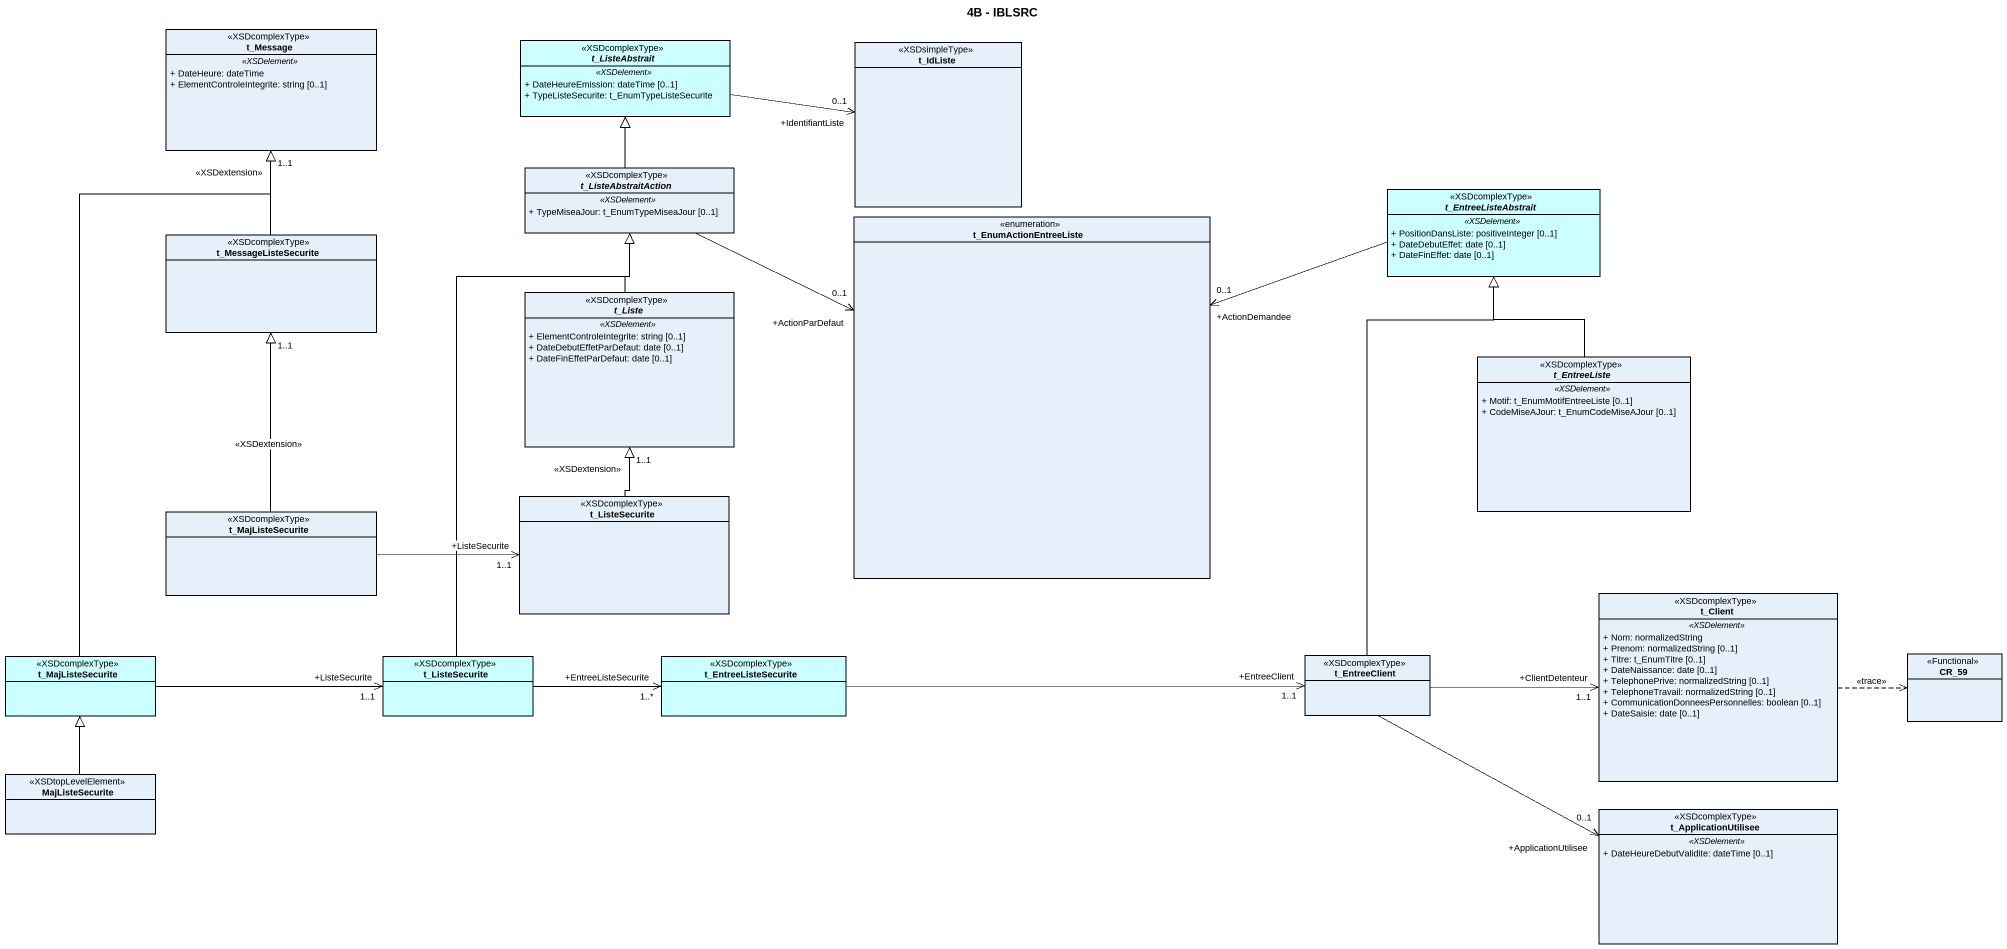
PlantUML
@startuml
title 4B - IBLSRC
hide circle
hide empty members
skinparam classAttributeIconSize 0
class t_Message <<XSDcomplexType>> {
  .. <<XSDelement>> ..
  + DateHeure: dateTime
  + ElementControleIntegrite: string [0..1]
}
abstract class t_ListeAbstrait <<XSDcomplexType>> #CCFFFF {
  .. <<XSDelement>> ..
  + DateHeureEmission: dateTime [0..1]
  + TypeListeSecurite: t_EnumTypeListeSecurite
}
class t_IdListe <<XSDsimpleType>>
abstract class t_ListeAbstraitAction <<XSDcomplexType>> {
  .. <<XSDelement>> ..
  + TypeMiseaJour: t_EnumTypeMiseaJour [0..1]
}
abstract class t_EntreeListeAbstrait <<XSDcomplexType>> #CCFFFF {
  .. <<XSDelement>> ..
  + PositionDansListe: positiveInteger [0..1]
  + DateDebutEffet: date [0..1]
  + DateFinEffet: date [0..1]
}
class t_MessageListeSecurite <<XSDcomplexType>>
enum t_EnumActionEntreeListe
abstract class t_Liste <<XSDcomplexType>> {
  .. <<XSDelement>> ..
  + ElementControleIntegrite: string [0..1]
  + DateDebutEffetParDefaut: date [0..1]
  + DateFinEffetParDefaut: date [0..1]
}
abstract class t_EntreeListe <<XSDcomplexType>> {
  .. <<XSDelement>> ..
  + Motif: t_EnumMotifEntreeListe [0..1]
  + CodeMiseAJour: t_EnumCodeMiseAJour [0..1]
}
class t_MajListeSecurite <<XSDcomplexType>>
class t_ListeSecurite <<XSDcomplexType>>
class t_Client <<XSDcomplexType>> {
  .. <<XSDelement>> ..
  + Nom: normalizedString
  + Prenom: normalizedString [0..1]
  + Titre: t_EnumTitre [0..1]
  + DateNaissance: date [0..1]
  + TelephonePrive: normalizedString [0..1]
  + TelephoneTravail: normalizedString [0..1]
  + CommunicationDonneesPersonnelles: boolean [0..1]
  + DateSaisie: date [0..1]
}
class "t_MajListeSecurite" as t_MajListeSecurite_2 <<XSDcomplexType>> #CCFFFF
class "t_ListeSecurite" as t_ListeSecurite_2 <<XSDcomplexType>> #CCFFFF
class t_EntreeListeSecurite <<XSDcomplexType>> #CCFFFF
class t_EntreeClient <<XSDcomplexType>>
class CR_59 <<Functional>>
class MajListeSecurite <<XSDtopLevelElement>>
class t_ApplicationUtilisee <<XSDcomplexType>> {
  .. <<XSDelement>> ..
  + DateHeureDebutValidite: dateTime [0..1]
}
t_ListeAbstrait -right-> "+IdentifiantListe\n0..1" t_IdListe
t_ListeAbstraitAction -up-|> t_ListeAbstrait
t_ListeAbstraitAction -right-> "+ActionParDefaut\n0..1" t_EnumActionEntreeListe
t_EntreeListeAbstrait -left-> "+ActionDemandee\n0..1" t_EnumActionEntreeListe
t_MessageListeSecurite -up-|> "1..1" t_Message : <<XSDextension>>
t_Liste -up-|> t_ListeAbstraitAction
t_EntreeListe -up-|> t_EntreeListeAbstrait
t_MajListeSecurite -up-|> "1..1" t_MessageListeSecurite : <<XSDextension>>
t_MajListeSecurite -right-> "+ListeSecurite\n1..1" t_ListeSecurite
t_ListeSecurite -up-|> "1..1" t_Liste : <<XSDextension>>
t_Client .right.> CR_59 : <<trace>>
t_MajListeSecurite_2 -up-|> t_Message
t_MajListeSecurite_2 -right-> "+ListeSecurite\n1..1" t_ListeSecurite_2
t_ListeSecurite_2 -up-|> t_ListeAbstraitAction
t_ListeSecurite_2 -right-> "+EntreeListeSecurite\n1..*" t_EntreeListeSecurite
t_EntreeListeSecurite -right-> "+EntreeClient\n1..1" t_EntreeClient
t_EntreeClient -up-|> t_EntreeListeAbstrait
t_EntreeClient -right-> "+ClientDetenteur\n1..1" t_Client
t_EntreeClient -right-> "+ApplicationUtilisee\n0..1" t_ApplicationUtilisee
MajListeSecurite -up-|> t_MajListeSecurite_2
@enduml
